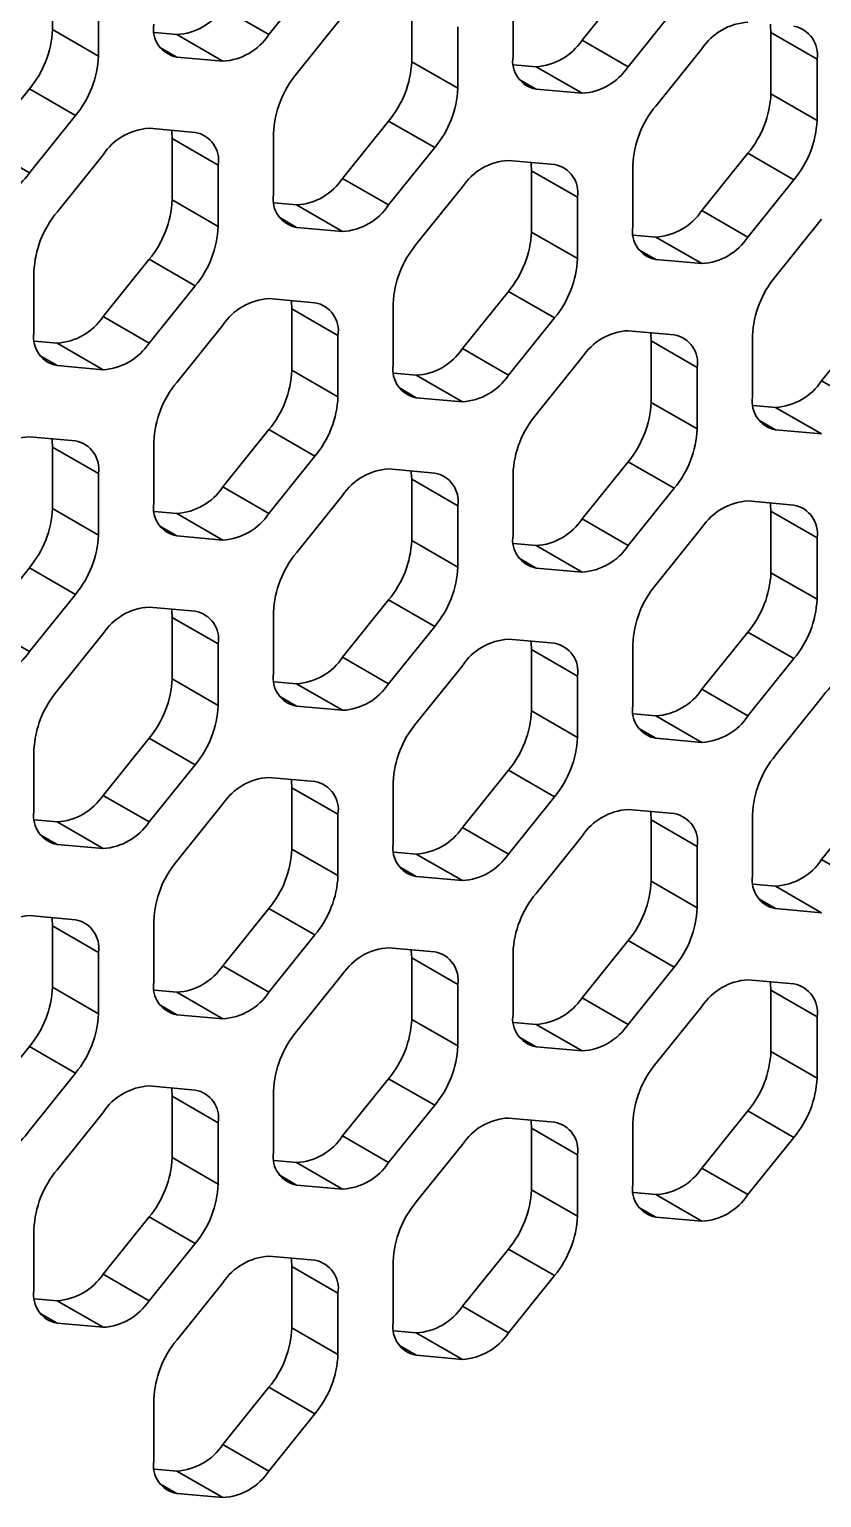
# Model space of a CAD drawing. Header units: millimetres. Extents: x 10 to 515, y -34 to 231.
# Drawn here: x 54.365 to 56.392, y 56.491 to 60.25 of the extents above; entities that cross this region are included whole.
import ezdxf

# ---------------------------------------------------------------- set-up
doc = ezdxf.new("R2010")
doc.units = ezdxf.units.MM

msp = doc.modelspace()

# ---------------------------------------------------------------- linework, layer by layer
at = {"color": 7, "linetype": 'Continuous', "lineweight": 35}
for p, q in [((54.423507, 60.406307), (54.423507, 60.249163)), ((54.977407, 60.236426), (55.095258, 60.383032)), ((55.896646, 60.368872), (55.778795, 60.222266)), ((54.541358, 60.181129), (54.541358, 60.338273)), ((55.602018, 60.33772), (55.602018, 60.180576)), ((54.859556, 60.30446), (54.977407, 60.236426)), ((55.342746, 60.324113), (55.342746, 60.16697)), ((55.896646, 60.154232), (56.014497, 60.300838)), ((55.165969, 60.282423), (55.048118, 60.135817)), ((55.460597, 60.098936), (55.460597, 60.256079)), ((54.423507, 60.249163), (54.541358, 60.181129)), ((54.741705, 60.236426), (54.684347, 60.241555)), ((54.741705, 60.236426), (54.859556, 60.168392)), ((55.778795, 60.222266), (55.896646, 60.154232)), ((56.261985, 60.241919), (56.379836, 60.173885)), ((56.261985, 60.241919), (56.261985, 60.084776)), ((54.741705, 60.17893), (54.859556, 60.168392)), ((56.085208, 60.200229), (55.967357, 60.053624)), ((55.342746, 60.16697), (55.460597, 60.098936)), ((55.660944, 60.154232), (55.603585, 60.159361)), ((55.660944, 60.154232), (55.778795, 60.086198)), ((56.379836, 60.016742), (56.379836, 60.173885)), ((54.364581, 60.097289), (54.24673, 59.950683)), ((54.364581, 60.097289), (54.482433, 60.029255)), ((55.660944, 60.096736), (55.778795, 60.086198)), ((56.261985, 60.084776), (56.379836, 60.016742)), ((54.364581, 59.882649), (54.482433, 60.029255)), ((54.788845, 59.986143), (54.670994, 59.99668)), ((55.28382, 60.015095), (55.165969, 59.868489)), ((55.28382, 60.015095), (55.401671, 59.947061)), ((54.24673, 59.950683), (54.364581, 59.882649)), ((54.72992, 59.970336), (54.847771, 59.902302)), ((54.72992, 59.970336), (54.72992, 59.813193)), ((54.989192, 59.983943), (54.989192, 59.8268)), ((54.553143, 59.928646), (54.435292, 59.782041)), ((55.28382, 59.800455), (55.401671, 59.947061)), ((55.708084, 59.903949), (55.590233, 59.914486)), ((56.203059, 59.932901), (56.085208, 59.786296)), ((56.203059, 59.932901), (56.32091, 59.864867)), ((54.847771, 59.745159), (54.847771, 59.902302)), ((55.649159, 59.888142), (55.76701, 59.820108)), ((55.649159, 59.888142), (55.649159, 59.730999)), ((55.908431, 59.901749), (55.908431, 59.744606)), ((55.165969, 59.868489), (55.28382, 59.800455)), ((55.472382, 59.846452), (55.354531, 59.699847)), ((56.203059, 59.718262), (56.32091, 59.864867)), ((54.72992, 59.813193), (54.847771, 59.745159)), ((55.048118, 59.800455), (54.99076, 59.805584)), ((55.048118, 59.800455), (55.165969, 59.732421)), ((55.76701, 59.662965), (55.76701, 59.820108)), ((56.085208, 59.786296), (56.203059, 59.718262)), ((56.391621, 59.764259), (56.27377, 59.617653)), ((55.048118, 59.742959), (55.165969, 59.732421)), ((55.649159, 59.730999), (55.76701, 59.662965)), ((55.967357, 59.718262), (55.909998, 59.72339)), ((55.967357, 59.718262), (56.085208, 59.650228)), ((54.670994, 59.661318), (54.553143, 59.514713)), ((54.670994, 59.661318), (54.788845, 59.593284)), ((55.967357, 59.660765), (56.085208, 59.650228)), ((54.376367, 59.630166), (54.376367, 59.473023)), ((54.670994, 59.446679), (54.788845, 59.593284)), ((55.590233, 59.579124), (55.472382, 59.432519)), ((55.590233, 59.579124), (55.708084, 59.51109)), ((55.095258, 59.550172), (54.977407, 59.56071)), ((55.295605, 59.547972), (55.295605, 59.390829)), ((54.553143, 59.514713), (54.670994, 59.446679)), ((55.036333, 59.534365), (55.154184, 59.466331)), ((55.036333, 59.534365), (55.036333, 59.377222)), ((55.590233, 59.364485), (55.708084, 59.51109)), ((54.859556, 59.492676), (54.741705, 59.34607)), ((55.154184, 59.309188), (55.154184, 59.466331)), ((56.014497, 59.467978), (55.896646, 59.478516)), ((56.214844, 59.465778), (56.214844, 59.308635)), ((56.509472, 59.496931), (56.391621, 59.350325)), ((54.435292, 59.446679), (54.377934, 59.451807)), ((54.435292, 59.446679), (54.553143, 59.378645)), ((55.472382, 59.432519), (55.590233, 59.364485)), ((55.955572, 59.452172), (56.073423, 59.384138)), ((55.955572, 59.452172), (55.955572, 59.295028)), ((54.435292, 59.389182), (54.553143, 59.378645)), ((55.778795, 59.410482), (55.660944, 59.263876)), ((55.036333, 59.377222), (55.154184, 59.309188)), ((55.354531, 59.364485), (55.297173, 59.369613)), ((55.354531, 59.364485), (55.472382, 59.296451)), ((56.073423, 59.226994), (56.073423, 59.384138)), ((56.391621, 59.350325), (56.509472, 59.282291)), ((55.354531, 59.306988), (55.472382, 59.296451)), ((55.955572, 59.295028), (56.073423, 59.226994)), ((56.27377, 59.282291), (56.216411, 59.28742)), ((56.27377, 59.282291), (56.391621, 59.214257)), ((54.482433, 59.196395), (54.364581, 59.206933)), ((54.977407, 59.225348), (54.859556, 59.078742)), ((54.977407, 59.225348), (55.095258, 59.157314)), ((56.27377, 59.224795), (56.391621, 59.214257)), ((54.423507, 59.180589), (54.541358, 59.112555)), ((54.423507, 59.180589), (54.423507, 59.023445)), ((54.682779, 59.194195), (54.682779, 59.037052)), ((54.977407, 59.010708), (55.095258, 59.157314)), ((55.401671, 59.114201), (55.28382, 59.124739)), ((55.896646, 59.143154), (55.778795, 58.996548)), ((55.896646, 59.143154), (56.014497, 59.07512)), ((54.541358, 58.955411), (54.541358, 59.112555)), ((55.342746, 59.098395), (55.460597, 59.030361)), ((55.342746, 59.098395), (55.342746, 58.941251)), ((55.602018, 59.112002), (55.602018, 58.954858)), ((54.859556, 59.078742), (54.977407, 59.010708)), ((55.165969, 59.056705), (55.048118, 58.910099)), ((55.896646, 58.928514), (56.014497, 59.07512)), ((54.423507, 59.023445), (54.541358, 58.955411)), ((54.741705, 59.010708), (54.684347, 59.015837)), ((54.741705, 59.010708), (54.859556, 58.942674)), ((55.460597, 58.873217), (55.460597, 59.030361)), ((56.32091, 59.032007), (56.203059, 59.042545)), ((56.261985, 59.016201), (56.379836, 58.948167)), ((56.261985, 59.016201), (56.261985, 58.859058)), ((55.778795, 58.996548), (55.896646, 58.928514)), ((56.085208, 58.974511), (55.967357, 58.827905)), ((54.741705, 58.953212), (54.859556, 58.942674)), ((55.342746, 58.941251), (55.460597, 58.873217)), ((56.379836, 58.791024), (56.379836, 58.948167)), ((55.660944, 58.928514), (55.603585, 58.933643)), ((55.660944, 58.928514), (55.778795, 58.86048)), ((54.364581, 58.871571), (54.24673, 58.724965)), ((54.364581, 58.871571), (54.482433, 58.803537)), ((55.660944, 58.871018), (55.778795, 58.86048)), ((56.261985, 58.859058), (56.379836, 58.791024)), ((54.364581, 58.656931), (54.482433, 58.803537)), ((55.28382, 58.789377), (55.165969, 58.642771)), ((55.28382, 58.789377), (55.401671, 58.721343)), ((54.788845, 58.760424), (54.670994, 58.770962)), ((54.989192, 58.758225), (54.989192, 58.601081)), ((54.24673, 58.724965), (54.364581, 58.656931)), ((54.72992, 58.744618), (54.847771, 58.676584)), ((54.72992, 58.744618), (54.72992, 58.587475)), ((55.28382, 58.574737), (55.401671, 58.721343)), ((54.553143, 58.702928), (54.435292, 58.556322)), ((54.847771, 58.519441), (54.847771, 58.676584)), ((55.708084, 58.678231), (55.590233, 58.688768)), ((55.908431, 58.676031), (55.908431, 58.518888)), ((56.203059, 58.707183), (56.085208, 58.560577)), ((56.203059, 58.707183), (56.32091, 58.639149)), ((55.165969, 58.642771), (55.28382, 58.574737)), ((55.649159, 58.662424), (55.76701, 58.59439)), ((55.649159, 58.662424), (55.649159, 58.505281)), ((56.203059, 58.492543), (56.32091, 58.639149)), ((55.472382, 58.620734), (55.354531, 58.474129)), ((54.72992, 58.587475), (54.847771, 58.519441)), ((55.048118, 58.574737), (54.99076, 58.579866)), ((55.048118, 58.574737), (55.165969, 58.506703)), ((55.76701, 58.437247), (55.76701, 58.59439)), ((56.085208, 58.560577), (56.203059, 58.492543)), ((56.391621, 58.538541), (56.27377, 58.391935)), ((55.048118, 58.517241), (55.165969, 58.506703)), ((55.649159, 58.505281), (55.76701, 58.437247)), ((55.967357, 58.492543), (55.909998, 58.497672)), ((55.967357, 58.492543), (56.085208, 58.424509)), ((54.670994, 58.4356), (54.553143, 58.288994)), ((54.670994, 58.4356), (54.788845, 58.367566)), ((55.967357, 58.435047), (56.085208, 58.424509)), ((54.376367, 58.404448), (54.376367, 58.247305)), ((54.670994, 58.22096), (54.788845, 58.367566)), ((55.095258, 58.324454), (54.977407, 58.334991)), ((55.590233, 58.353406), (55.472382, 58.206801)), ((55.590233, 58.353406), (55.708084, 58.285372)), ((55.036333, 58.308647), (55.154184, 58.240613)), ((55.036333, 58.308647), (55.036333, 58.151504)), ((55.295605, 58.322254), (55.295605, 58.165111)), ((54.553143, 58.288994), (54.670994, 58.22096)), ((54.859556, 58.266957), (54.741705, 58.120352)), ((55.590233, 58.138767), (55.708084, 58.285372)), ((56.509472, 58.271212), (56.391621, 58.124607)), ((54.435292, 58.22096), (54.377934, 58.226089)), ((55.154184, 58.08347), (55.154184, 58.240613)), ((56.014497, 58.24226), (55.896646, 58.252798)), ((55.955572, 58.226453), (56.073423, 58.158419)), ((55.955572, 58.226453), (55.955572, 58.06931)), ((56.214844, 58.24006), (56.214844, 58.082917)), ((54.435292, 58.22096), (54.553143, 58.152926)), ((55.472382, 58.206801), (55.590233, 58.138767)), ((55.778795, 58.184764), (55.660944, 58.038158)), ((54.435292, 58.163464), (54.553143, 58.152926)), ((55.036333, 58.151504), (55.154184, 58.08347)), ((56.073423, 58.001276), (56.073423, 58.158419)), ((55.354531, 58.138767), (55.297173, 58.143895)), ((55.354531, 58.138767), (55.472382, 58.070733)), ((56.391621, 58.124607), (56.509472, 58.056573)), ((55.354531, 58.08127), (55.472382, 58.070733)), ((55.955572, 58.06931), (56.073423, 58.001276)), ((56.27377, 58.056573), (56.216411, 58.061701)), ((56.27377, 58.056573), (56.391621, 57.988539)), ((54.977407, 57.999629), (54.859556, 57.853024)), ((54.977407, 57.999629), (55.095258, 57.931595)), ((56.27377, 57.999076), (56.391621, 57.988539)), ((54.482433, 57.970677), (54.364581, 57.981215)), ((54.682779, 57.968477), (54.682779, 57.811334)), ((54.423507, 57.95487), (54.541358, 57.886836)), ((54.423507, 57.95487), (54.423507, 57.797727)), ((54.977407, 57.78499), (55.095258, 57.931595)), ((54.541358, 57.729693), (54.541358, 57.886836)), ((55.401671, 57.888483), (55.28382, 57.899021)), ((55.602018, 57.886283), (55.602018, 57.72914)), ((55.896646, 57.917436), (55.778795, 57.77083)), ((55.896646, 57.917436), (56.014497, 57.849402)), ((54.859556, 57.853024), (54.977407, 57.78499)), ((55.342746, 57.872677), (55.460597, 57.804643)), ((55.342746, 57.872677), (55.342746, 57.715533)), ((55.896646, 57.702796), (56.014497, 57.849402)), ((55.165969, 57.830987), (55.048118, 57.684381)), ((56.32091, 57.806289), (56.203059, 57.816827)), ((54.423507, 57.797727), (54.541358, 57.729693)), ((54.741705, 57.78499), (54.684347, 57.790118)), ((54.741705, 57.78499), (54.859556, 57.716956)), ((55.460597, 57.647499), (55.460597, 57.804643)), ((55.778795, 57.77083), (55.896646, 57.702796)), ((56.261985, 57.790483), (56.379836, 57.722449)), ((56.261985, 57.790483), (56.261985, 57.633339)), ((56.085208, 57.748793), (55.967357, 57.602187)), ((54.741705, 57.727493), (54.859556, 57.716956)), ((55.342746, 57.715533), (55.460597, 57.647499)), ((55.660944, 57.702796), (55.603585, 57.707925)), ((55.660944, 57.702796), (55.778795, 57.634762)), ((56.379836, 57.565305), (56.379836, 57.722449)), ((54.364581, 57.645853), (54.24673, 57.499247)), ((54.364581, 57.645853), (54.482433, 57.577819)), ((55.660944, 57.6453), (55.778795, 57.634762)), ((56.261985, 57.633339), (56.379836, 57.565305)), ((54.364581, 57.431213), (54.482433, 57.577819)), ((54.788845, 57.534706), (54.670994, 57.545244)), ((55.28382, 57.563659), (55.165969, 57.417053)), ((55.28382, 57.563659), (55.401671, 57.495625)), ((54.72992, 57.5189), (54.847771, 57.450866)), ((54.72992, 57.5189), (54.72992, 57.361756)), ((54.989192, 57.532507), (54.989192, 57.375363)), ((54.553143, 57.47721), (54.435292, 57.330604)), ((55.28382, 57.349019), (55.401671, 57.495625)), ((56.203059, 57.481465), (56.085208, 57.334859)), ((56.203059, 57.481465), (56.32091, 57.413431)), ((54.847771, 57.293722), (54.847771, 57.450866)), ((55.708084, 57.452512), (55.590233, 57.46305)), ((55.649159, 57.436706), (55.76701, 57.368672)), ((55.649159, 57.436706), (55.649159, 57.279563)), ((55.908431, 57.450313), (55.908431, 57.293169)), ((55.165969, 57.417053), (55.28382, 57.349019)), ((55.472382, 57.395016), (55.354531, 57.24841)), ((56.203059, 57.266825), (56.32091, 57.413431)), ((54.72992, 57.361756), (54.847771, 57.293722)), ((55.76701, 57.211529), (55.76701, 57.368672)), ((55.048118, 57.349019), (54.99076, 57.354148)), ((55.048118, 57.349019), (55.165969, 57.280985)), ((56.085208, 57.334859), (56.203059, 57.266825)), ((55.048118, 57.291523), (55.165969, 57.280985)), ((55.649159, 57.279563), (55.76701, 57.211529)), ((55.967357, 57.266825), (55.909998, 57.271954)), ((55.967357, 57.266825), (56.085208, 57.198791)), ((54.670994, 57.209882), (54.553143, 57.063276)), ((54.670994, 57.209882), (54.788845, 57.141848)), ((55.967357, 57.209329), (56.085208, 57.198791)), ((54.376367, 57.17873), (54.376367, 57.021586)), ((54.670994, 56.995242), (54.788845, 57.141848)), ((55.095258, 57.098736), (54.977407, 57.109273)), ((55.295605, 57.096536), (55.295605, 56.939393)), ((55.590233, 57.127688), (55.472382, 56.981082)), ((55.590233, 57.127688), (55.708084, 57.059654)), ((54.553143, 57.063276), (54.670994, 56.995242)), ((55.036333, 57.082929), (55.154184, 57.014895)), ((55.036333, 57.082929), (55.036333, 56.925786)), ((55.590233, 56.913048), (55.708084, 57.059654)), ((54.859556, 57.041239), (54.741705, 56.894634)), ((54.435292, 56.995242), (54.377934, 57.000371)), ((54.435292, 56.995242), (54.553143, 56.927208)), ((55.154184, 56.857752), (55.154184, 57.014895)), ((55.472382, 56.981082), (55.590233, 56.913048)), ((54.435292, 56.937746), (54.553143, 56.927208)), ((55.036333, 56.925786), (55.154184, 56.857752)), ((55.354531, 56.913048), (55.297173, 56.918177)), ((55.354531, 56.913048), (55.472382, 56.845014)), ((55.354531, 56.855552), (55.472382, 56.845014)), ((54.977407, 56.773911), (54.859556, 56.627306)), ((54.977407, 56.773911), (55.095258, 56.705877)), ((54.682779, 56.742759), (54.682779, 56.585616)), ((54.977407, 56.559272), (55.095258, 56.705877)), ((54.859556, 56.627306), (54.977407, 56.559272)), ((54.741705, 56.559272), (54.684347, 56.5644)), ((54.741705, 56.559272), (54.859556, 56.491238)), ((54.741705, 56.501775), (54.859556, 56.491238))]:
    msp.add_line(p, q, dxfattribs=at)
at = {"color": 1, "linetype": 'Continuous', "lineweight": 35}
for p, q in [((54.698578, 60.203826), (54.741705, 60.17893)), ((55.617817, 60.121633), (55.660944, 60.096736)), ((55.004991, 59.767856), (55.048118, 59.742959)), ((55.92423, 59.685662), (55.967357, 59.660765)), ((54.392165, 59.414079), (54.435292, 59.389182)), ((55.311404, 59.331885), (55.354531, 59.306988)), ((56.230643, 59.249691), (56.27377, 59.224795)), ((54.698578, 58.978108), (54.741705, 58.953212)), ((55.617817, 58.895914), (55.660944, 58.871018)), ((55.004991, 58.542138), (55.048118, 58.517241)), ((55.92423, 58.459944), (55.967357, 58.435047)), ((54.392165, 58.188361), (54.435292, 58.163464)), ((55.311404, 58.106167), (55.354531, 58.08127)), ((56.230643, 58.023973), (56.27377, 57.999076)), ((54.698578, 57.75239), (54.741705, 57.727493)), ((55.617817, 57.670196), (55.660944, 57.6453)), ((55.004991, 57.316419), (55.048118, 57.291523)), ((55.92423, 57.234226), (55.967357, 57.209329)), ((54.392165, 56.962643), (54.435292, 56.937746)), ((55.311404, 56.880449), (55.354531, 56.855552)), ((54.698578, 56.526672), (54.741705, 56.501775))]:
    msp.add_line(p, q, dxfattribs=at)
at = {"color": 7, "linetype": 'Continuous', "lineweight": 35, "flags": 128}
for points in [[(56.260417, 60.263135), (56.260976, 60.2591), (56.261985, 60.241919)], [(54.728353, 59.991552), (54.728912, 59.987517), (54.72992, 59.970336)], [(55.647592, 59.909358), (55.64815, 59.905324), (55.649159, 59.888142)], [(55.034766, 59.555581), (55.035325, 59.551547), (55.036333, 59.534365)], [(55.954004, 59.473387), (55.954563, 59.469353), (55.955572, 59.452172)], [(54.42194, 59.201804), (54.422499, 59.19777), (54.423507, 59.180589)], [(55.341179, 59.11961), (55.341738, 59.115576), (55.342746, 59.098395)], [(56.260417, 59.037416), (56.260976, 59.033382), (56.261985, 59.016201)], [(54.728353, 58.765833), (54.728912, 58.761799), (54.72992, 58.744618)], [(55.647592, 58.68364), (55.64815, 58.679605), (55.649159, 58.662424)], [(55.034766, 58.329863), (55.035325, 58.325829), (55.036333, 58.308647)], [(55.954004, 58.247669), (55.954563, 58.243635), (55.955572, 58.226453)], [(54.42194, 57.976086), (54.422499, 57.972052), (54.423507, 57.95487)], [(55.341179, 57.893892), (55.341738, 57.889858), (55.342746, 57.872677)], [(56.260417, 57.811698), (56.260976, 57.807664), (56.261985, 57.790483)], [(54.728353, 57.540115), (54.728912, 57.536081), (54.72992, 57.5189)], [(55.647592, 57.457921), (55.64815, 57.453887), (55.649159, 57.436706)], [(55.034766, 57.104145), (55.035325, 57.10011), (55.036333, 57.082929)]]:
    msp.add_lwpolyline(points, dxfattribs=at)
at = {"color": 7, "linetype": 'Continuous', "lineweight": 35}
for centre, radius, start, end in [((54.732605, 60.38828), 0.152127, 273.429538, 326.565085), ((54.755121, 60.250986), 0.073295, 170.748121, 259.453222), ((56.212159, 60.116409), 0.152127, 93.429538, 146.565085), ((56.307494, 60.185669), 0.073295, 350.748121, 79.453222), ((54.167963, 60.260943), 0.255816, 320.227928, 357.360713), ((54.850456, 60.320246), 0.152127, 273.429538, 326.565085), ((55.651843, 60.306086), 0.152127, 273.429538, 326.565085), ((54.285814, 60.192909), 0.255816, 320.227928, 357.360713), ((55.67436, 60.168792), 0.073295, 170.748121, 259.453222), ((55.087201, 60.178749), 0.255816, 320.227928, 357.360713), ((55.769695, 60.238052), 0.152127, 273.429538, 326.565085), ((55.244737, 59.972163), 0.255816, 140.227928, 177.360713), ((55.205053, 60.110715), 0.255816, 320.227928, 357.360713), ((56.00644, 60.096556), 0.255816, 320.227928, 357.360713), ((56.163976, 59.889969), 0.255816, 140.227928, 177.360713), ((54.680095, 59.844826), 0.152127, 93.429538, 146.565085), ((56.124291, 60.028522), 0.255816, 320.227928, 357.360713), ((54.77543, 59.914086), 0.073295, 350.748121, 79.453222), ((55.599334, 59.762632), 0.152127, 93.429538, 146.565085), ((54.23763, 59.966469), 0.152127, 273.429538, 326.565085), ((55.694669, 59.831892), 0.073295, 350.748121, 79.453222), ((55.039018, 59.95231), 0.152127, 273.429538, 326.565085), ((54.474376, 59.824973), 0.255816, 320.227928, 357.360713), ((55.061534, 59.815016), 0.073295, 170.748121, 259.453222), ((55.156869, 59.884276), 0.152127, 273.429538, 326.565085), ((54.631911, 59.618386), 0.255816, 140.227928, 177.360713), ((55.958256, 59.870116), 0.152127, 273.429538, 326.565085), ((54.592227, 59.756939), 0.255816, 320.227928, 357.360713), ((55.393614, 59.742779), 0.255816, 320.227928, 357.360713), ((55.980773, 59.732822), 0.073295, 170.748121, 259.453222), ((55.55115, 59.536192), 0.255816, 140.227928, 177.360713), ((56.076108, 59.802082), 0.152127, 273.429538, 326.565085), ((55.511465, 59.674745), 0.255816, 320.227928, 357.360713), ((56.470389, 59.453999), 0.255816, 140.227928, 177.360713), ((54.986508, 59.408855), 0.152127, 93.429538, 146.565085), ((55.081843, 59.478115), 0.073295, 350.748121, 79.453222), ((54.426192, 59.598533), 0.152127, 273.429538, 326.565085), ((54.448708, 59.461239), 0.073295, 170.748121, 259.453222), ((55.905746, 59.326662), 0.152127, 93.429538, 146.565085), ((56.001081, 59.395922), 0.073295, 350.748121, 79.453222), ((54.544043, 59.530499), 0.152127, 273.429538, 326.565085), ((55.345431, 59.516339), 0.152127, 273.429538, 326.565085), ((55.367947, 59.379045), 0.073295, 170.748121, 259.453222), ((54.780788, 59.389002), 0.255816, 320.227928, 357.360713), ((55.463282, 59.448305), 0.152127, 273.429538, 326.565085), ((56.264669, 59.434145), 0.152127, 273.429538, 326.565085), ((54.938324, 59.182416), 0.255816, 140.227928, 177.360713), ((54.89864, 59.320968), 0.255816, 320.227928, 357.360713), ((55.700027, 59.306808), 0.255816, 320.227928, 357.360713), ((56.287185, 59.296851), 0.073295, 170.748121, 259.453222), ((55.857563, 59.100222), 0.255816, 140.227928, 177.360713), ((54.373682, 59.055079), 0.152127, 93.429538, 146.565085), ((55.817878, 59.238774), 0.255816, 320.227928, 357.360713), ((54.469017, 59.124339), 0.073295, 350.748121, 79.453222), ((55.292921, 58.972885), 0.152127, 93.429538, 146.565085), ((55.388256, 59.042145), 0.073295, 350.748121, 79.453222), ((54.732605, 59.162562), 0.152127, 273.429538, 326.565085), ((54.167963, 59.035225), 0.255816, 320.227928, 357.360713), ((54.755121, 59.025268), 0.073295, 170.748121, 259.453222), ((54.850456, 59.094528), 0.152127, 273.429538, 326.565085), ((56.212159, 58.890691), 0.152127, 93.429538, 146.565085), ((56.307494, 58.959951), 0.073295, 350.748121, 79.453222), ((55.651843, 59.080368), 0.152127, 273.429538, 326.565085), ((54.285814, 58.967191), 0.255816, 320.227928, 357.360713), ((55.087201, 58.953031), 0.255816, 320.227928, 357.360713), ((55.67436, 58.943074), 0.073295, 170.748121, 259.453222), ((55.244737, 58.746445), 0.255816, 140.227928, 177.360713), ((55.769695, 59.012334), 0.152127, 273.429538, 326.565085), ((55.205053, 58.884997), 0.255816, 320.227928, 357.360713), ((56.163976, 58.664251), 0.255816, 140.227928, 177.360713), ((56.00644, 58.870837), 0.255816, 320.227928, 357.360713), ((56.124291, 58.802803), 0.255816, 320.227928, 357.360713), ((54.680095, 58.619108), 0.152127, 93.429538, 146.565085), ((54.77543, 58.688368), 0.073295, 350.748121, 79.453222), ((55.599334, 58.536914), 0.152127, 93.429538, 146.565085), ((55.694669, 58.606174), 0.073295, 350.748121, 79.453222), ((54.23763, 58.740751), 0.152127, 273.429538, 326.565085), ((55.039018, 58.726591), 0.152127, 273.429538, 326.565085), ((55.061534, 58.589297), 0.073295, 170.748121, 259.453222), ((56.518572, 58.45472), 0.152127, 93.429538, 146.565085), ((54.474376, 58.599254), 0.255816, 320.227928, 357.360713), ((55.156869, 58.658557), 0.152127, 273.429538, 326.565085), ((55.958256, 58.644398), 0.152127, 273.429538, 326.565085), ((54.631911, 58.392668), 0.255816, 140.227928, 177.360713), ((54.592227, 58.53122), 0.255816, 320.227928, 357.360713), ((55.393614, 58.517061), 0.255816, 320.227928, 357.360713), ((55.980773, 58.507104), 0.073295, 170.748121, 259.453222), ((56.076108, 58.576364), 0.152127, 273.429538, 326.565085), ((55.55115, 58.310474), 0.255816, 140.227928, 177.360713), ((55.511465, 58.449027), 0.255816, 320.227928, 357.360713), ((56.470389, 58.228281), 0.255816, 140.227928, 177.360713), ((54.986508, 58.183137), 0.152127, 93.429538, 146.565085), ((55.081843, 58.252397), 0.073295, 350.748121, 79.453222), ((54.426192, 58.372815), 0.152127, 273.429538, 326.565085), ((54.448708, 58.235521), 0.073295, 170.748121, 259.453222), ((55.905746, 58.100944), 0.152127, 93.429538, 146.565085), ((56.001081, 58.170203), 0.073295, 350.748121, 79.453222), ((54.544043, 58.304781), 0.152127, 273.429538, 326.565085), ((55.345431, 58.290621), 0.152127, 273.429538, 326.565085), ((54.780788, 58.163284), 0.255816, 320.227928, 357.360713), ((55.367947, 58.153327), 0.073295, 170.748121, 259.453222), ((54.938324, 57.956697), 0.255816, 140.227928, 177.360713), ((55.463282, 58.222587), 0.152127, 273.429538, 326.565085), ((56.264669, 58.208427), 0.152127, 273.429538, 326.565085), ((54.89864, 58.09525), 0.255816, 320.227928, 357.360713), ((56.287185, 58.071133), 0.073295, 170.748121, 259.453222), ((55.857563, 57.874504), 0.255816, 140.227928, 177.360713), ((55.700027, 58.08109), 0.255816, 320.227928, 357.360713), ((55.817878, 58.013056), 0.255816, 320.227928, 357.360713), ((54.373682, 57.82936), 0.152127, 93.429538, 146.565085), ((54.469017, 57.89862), 0.073295, 350.748121, 79.453222), ((55.292921, 57.747167), 0.152127, 93.429538, 146.565085), ((55.388256, 57.816427), 0.073295, 350.748121, 79.453222), ((54.732605, 57.936844), 0.152127, 273.429538, 326.565085), ((54.755121, 57.79955), 0.073295, 170.748121, 259.453222), ((56.212159, 57.664973), 0.152127, 93.429538, 146.565085), ((54.167963, 57.809507), 0.255816, 320.227928, 357.360713), ((54.850456, 57.86881), 0.152127, 273.429538, 326.565085), ((55.651843, 57.85465), 0.152127, 273.429538, 326.565085), ((56.307494, 57.734233), 0.073295, 350.748121, 79.453222), ((54.285814, 57.741473), 0.255816, 320.227928, 357.360713), ((55.087201, 57.727313), 0.255816, 320.227928, 357.360713), ((55.67436, 57.717356), 0.073295, 170.748121, 259.453222), ((55.769695, 57.786616), 0.152127, 273.429538, 326.565085), ((55.244737, 57.520727), 0.255816, 140.227928, 177.360713), ((55.205053, 57.659279), 0.255816, 320.227928, 357.360713), ((56.00644, 57.645119), 0.255816, 320.227928, 357.360713), ((56.163976, 57.438533), 0.255816, 140.227928, 177.360713), ((54.680095, 57.39339), 0.152127, 93.429538, 146.565085), ((56.124291, 57.577085), 0.255816, 320.227928, 357.360713), ((54.77543, 57.46265), 0.073295, 350.748121, 79.453222), ((55.599334, 57.311196), 0.152127, 93.429538, 146.565085), ((55.694669, 57.380456), 0.073295, 350.748121, 79.453222), ((54.23763, 57.515033), 0.152127, 273.429538, 326.565085), ((55.039018, 57.500873), 0.152127, 273.429538, 326.565085), ((54.474376, 57.373536), 0.255816, 320.227928, 357.360713), ((55.061534, 57.363579), 0.073295, 170.748121, 259.453222), ((54.631911, 57.16695), 0.255816, 140.227928, 177.360713), ((55.156869, 57.432839), 0.152127, 273.429538, 326.565085), ((55.958256, 57.418679), 0.152127, 273.429538, 326.565085), ((54.592227, 57.305502), 0.255816, 320.227928, 357.360713), ((55.980773, 57.281385), 0.073295, 170.748121, 259.453222), ((55.55115, 57.084756), 0.255816, 140.227928, 177.360713), ((55.393614, 57.291342), 0.255816, 320.227928, 357.360713), ((56.076108, 57.350645), 0.152127, 273.429538, 326.565085), ((55.511465, 57.223308), 0.255816, 320.227928, 357.360713), ((54.986508, 56.957419), 0.152127, 93.429538, 146.565085), ((55.081843, 57.026679), 0.073295, 350.748121, 79.453222), ((54.426192, 57.147096), 0.152127, 273.429538, 326.565085), ((54.448708, 57.009802), 0.073295, 170.748121, 259.453222), ((54.544043, 57.079062), 0.152127, 273.429538, 326.565085), ((55.345431, 57.064903), 0.152127, 273.429538, 326.565085), ((54.780788, 56.937566), 0.255816, 320.227928, 357.360713), ((55.367947, 56.927609), 0.073295, 170.748121, 259.453222), ((55.463282, 56.996869), 0.152127, 273.429538, 326.565085), ((54.938324, 56.730979), 0.255816, 140.227928, 177.360713), ((54.89864, 56.869532), 0.255816, 320.227928, 357.360713), ((54.732605, 56.711126), 0.152127, 273.429538, 326.565085), ((54.755121, 56.573832), 0.073295, 170.748121, 259.453222), ((54.850456, 56.643092), 0.152127, 273.429538, 326.565085)]:
    msp.add_arc(centre, radius, start, end, dxfattribs=at)

doc.saveas('drawing.dxf')
